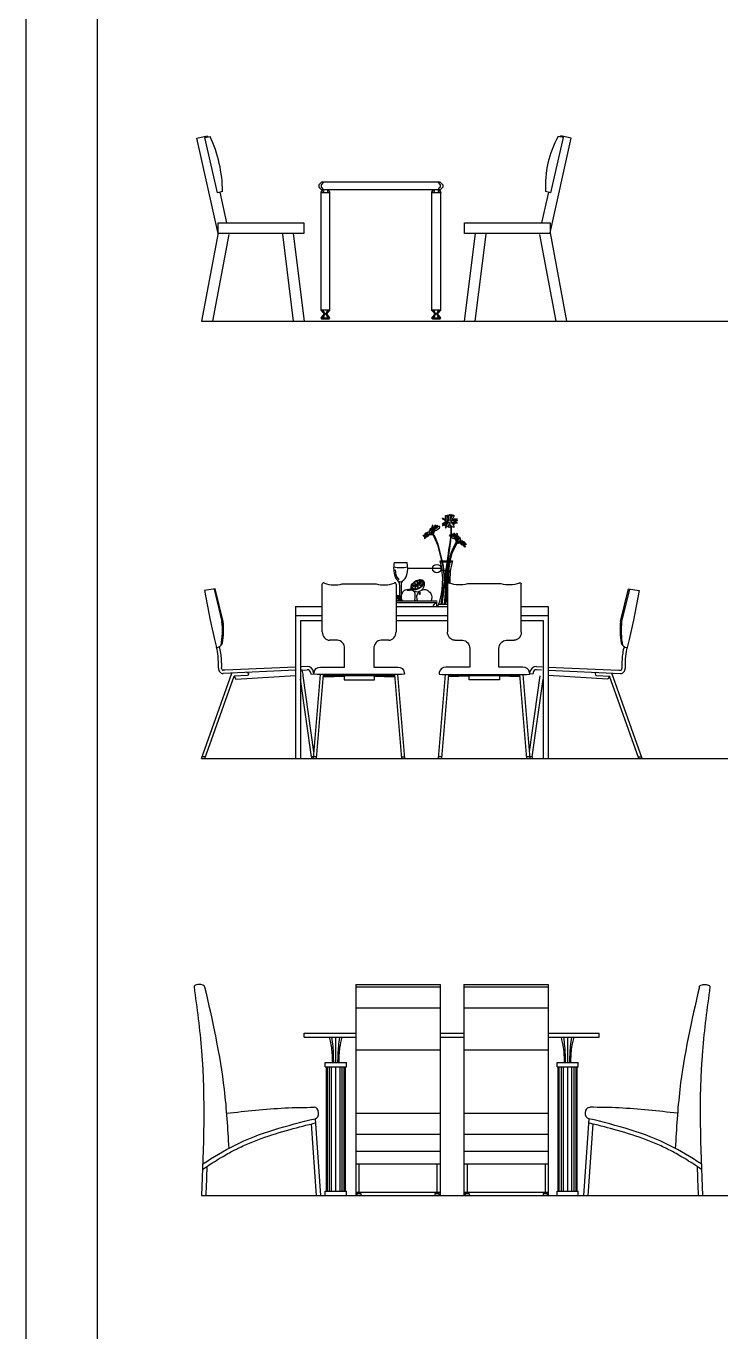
# Model space of a CAD drawing. Header units: inches. Extents: x 10 to 52.5, y 12.2 to 37.
# Drawn here: x 31.5 to 34.8, y 18.4 to 24.6 of the extents above; entities that cross this region are included whole.
import ezdxf

# ---------------------------------------------------------------- set-up
doc = ezdxf.new("R2010")
doc.units = ezdxf.units.IN
doc.header["$MEASUREMENT"] = 0
for name, color, linetype in [('02', 2, 'Continuous'), ('1', 1, 'Continuous'), ('kadrbm', 4, 'Continuous')]:
    doc.layers.add(name, color=color, linetype=linetype)

# ---------------------------------------------------------------- blocks, each defined once
blk = doc.blocks.new('kadrbm')
at = {"layer": 'kadrbm', "color": 4}
blk.add_lwpolyline([(0, 0), (0, 24.7972), (21, 24.7972), (21, 0), (0, 0)], close=True, dxfattribs=at)
blk.add_lwpolyline([(20.6631, 0.3257), (20.6631, 24.4603), (0.3369, 24.4603), (0.3369, 0.3257), (20.6631, 0.3257)], dxfattribs=at)

msp = doc.modelspace()

# ---------------------------------------------------------------- linework, layer by layer
at = {"layer": '02'}
for p, q in [((32.3117, 24.0659), (32.3613, 24.0769)), ((32.4122, 23.6138), (32.3117, 24.0659)), ((32.3495, 24.0686), (32.3743, 24.0742)), ((32.4091, 23.8067), (32.3495, 24.0686)), ((32.3613, 24.0769), (32.3625, 24.0715)), ((33.9875, 23.6166), (34.0885, 24.0659)), ((33.9912, 23.8067), (34.0507, 24.0686)), ((34.0507, 24.0686), (34.0259, 24.0742)), ((34.0389, 24.0769), (34.0377, 24.0715)), ((34.0885, 24.0659), (34.0389, 24.0769)), ((32.9025, 23.8572), (32.8905, 23.8452)), ((32.8905, 23.8452), (32.8905, 23.8328)), ((33.4665, 23.8572), (32.9025, 23.8572)), ((32.9025, 23.8452), (32.9142, 23.8572)), ((32.9025, 23.8328), (32.9025, 23.8452)), ((33.4549, 23.8572), (33.4665, 23.8452)), ((33.4665, 23.8572), (33.4789, 23.8452)), ((33.4665, 23.8452), (33.4665, 23.8328)), ((33.4789, 23.8452), (33.4789, 23.8328)), ((32.4338, 23.8123), (32.4091, 23.8067)), ((32.4208, 23.8094), (32.4529, 23.665)), ((32.8905, 23.8328), (32.9025, 23.8205)), ((32.9052, 23.8205), (32.8999, 23.8082)), ((32.8999, 23.8082), (32.8999, 23.2495)), ((32.8999, 23.8082), (32.9435, 23.8082)), ((32.9142, 23.8205), (32.9025, 23.8328)), ((33.4665, 23.8205), (32.9025, 23.8205)), ((32.9075, 23.8205), (32.9029, 23.8082)), ((32.9135, 23.8205), (32.9105, 23.8082)), ((32.9299, 23.8205), (32.9329, 23.8082)), ((32.9359, 23.8205), (32.9405, 23.8082)), ((32.9435, 23.8082), (32.9382, 23.8205)), ((32.9435, 23.2495), (32.9435, 23.8082)), ((33.4255, 23.8082), (33.4309, 23.8205)), ((33.4255, 23.8082), (33.4255, 23.2495)), ((33.4255, 23.8082), (33.4692, 23.8082)), ((33.4332, 23.8205), (33.4285, 23.8082)), ((33.4392, 23.8205), (33.4362, 23.8082)), ((33.4549, 23.8205), (33.4665, 23.8328)), ((33.4555, 23.8205), (33.4585, 23.8082)), ((33.4615, 23.8205), (33.4662, 23.8082)), ((33.4639, 23.8205), (33.4692, 23.8082)), ((33.4665, 23.8205), (33.4789, 23.8328)), ((33.4692, 23.2495), (33.4692, 23.8082)), ((33.9795, 23.8094), (33.9474, 23.665)), ((33.9912, 23.8067), (33.9664, 23.8123)), ((32.4127, 23.665), (32.8191, 23.665)), ((32.4127, 23.6142), (32.4127, 23.665)), ((32.8191, 23.665), (32.8191, 23.6142)), ((33.5811, 23.6138), (33.5811, 23.665)), ((33.5811, 23.665), (33.9881, 23.665)), ((33.9881, 23.665), (33.9881, 23.6138)), ((32.4127, 23.6166), (32.3342, 23.1977)), ((32.4631, 23.6095), (32.3859, 23.1977)), ((32.8191, 23.6142), (32.4127, 23.6142)), ((32.7177, 23.6111), (32.7694, 23.1977)), ((32.7685, 23.6142), (32.8206, 23.1977)), ((33.6317, 23.6142), (33.5797, 23.1977)), ((33.9881, 23.6138), (33.5811, 23.6138)), ((33.6825, 23.6111), (33.6304, 23.1977)), ((33.9372, 23.6095), (34.0144, 23.1977)), ((33.9875, 23.6166), (34.0661, 23.1977)), ((32.9435, 23.2495), (32.8999, 23.2495)), ((32.8999, 23.2495), (32.9162, 23.2322)), ((32.9162, 23.2322), (32.8999, 23.2145)), ((32.9169, 23.2322), (32.9029, 23.2495)), ((32.9169, 23.2322), (32.9029, 23.2145)), ((32.9189, 23.2322), (32.9105, 23.2495)), ((32.9189, 23.2322), (32.9105, 23.2145)), ((32.9272, 23.2322), (32.9162, 23.2322)), ((32.9245, 23.2322), (32.9329, 23.2495)), ((32.9329, 23.2145), (32.9245, 23.2322)), ((32.9405, 23.2495), (32.9265, 23.2322)), ((32.9265, 23.2322), (32.9405, 23.2145)), ((32.9435, 23.2495), (32.9272, 23.2322)), ((32.9435, 23.2145), (32.9272, 23.2322)), ((33.4692, 23.2495), (33.4255, 23.2495)), ((33.4255, 23.2495), (33.4419, 23.2322)), ((33.4419, 23.2322), (33.4255, 23.2145)), ((33.4425, 23.2322), (33.4285, 23.2495)), ((33.4425, 23.2322), (33.4285, 23.2145)), ((33.4445, 23.2322), (33.4362, 23.2495)), ((33.4445, 23.2322), (33.4362, 23.2145)), ((33.4529, 23.2322), (33.4419, 23.2322)), ((33.4502, 23.2322), (33.4585, 23.2495)), ((33.4585, 23.2145), (33.4502, 23.2322)), ((33.4662, 23.2495), (33.4522, 23.2322)), ((33.4522, 23.2322), (33.4662, 23.2145)), ((33.4692, 23.2495), (33.4529, 23.2322)), ((33.4692, 23.2145), (33.4529, 23.2322)), ((32.8999, 23.2145), (32.9435, 23.2145)), ((32.8999, 23.2145), (32.9052, 23.2078)), ((32.9075, 23.2078), (32.9029, 23.2145)), ((32.9382, 23.2078), (32.9052, 23.2078)), ((32.9105, 23.2145), (32.9135, 23.2078)), ((32.9299, 23.2078), (32.9329, 23.2145)), ((32.9405, 23.2145), (32.9359, 23.2078)), ((32.9382, 23.2078), (32.9435, 23.2145)), ((33.4255, 23.2145), (33.4692, 23.2145)), ((33.4255, 23.2145), (33.4309, 23.2078)), ((33.4332, 23.2078), (33.4285, 23.2145)), ((33.4639, 23.2078), (33.4309, 23.2078)), ((33.4362, 23.2145), (33.4392, 23.2078)), ((33.4555, 23.2078), (33.4585, 23.2145)), ((33.4615, 23.2078), (33.4662, 23.2145)), ((33.4639, 23.2078), (33.4692, 23.2145)), ((33.2487, 22.0528), (33.3089, 22.0528)), ((33.4674, 22.0565), (33.5229, 22.0565)), ((33.474, 22.0244), (33.3121, 22.0244)), ((33.4751, 22.0167), (33.5152, 22.0167)), ((32.3991, 21.9281), (32.3479, 21.9211)), ((32.3942, 21.9269), (32.4311, 21.7733)), ((32.4364, 21.7727), (32.3991, 21.9281)), ((32.9071, 21.7246), (32.9071, 21.9505)), ((33.2571, 21.9505), (33.2571, 21.7246)), ((33.501, 21.9505), (33.501, 21.7246)), ((33.851, 21.7246), (33.851, 21.9505)), ((34.3217, 21.7727), (34.359, 21.9281)), ((34.3639, 21.9269), (34.327, 21.7733)), ((34.359, 21.9281), (34.4102, 21.9211)), ((32.3479, 21.9211), (32.3746, 21.78)), ((33.4503, 21.8444), (33.4503, 21.8634)), ((34.4102, 21.9211), (34.3836, 21.78)), ((32.7791, 21.8444), (32.7791, 21.1244)), ((32.7791, 21.8444), (32.9071, 21.8444)), ((32.7791, 21.8024), (32.9071, 21.8024)), ((33.4453, 21.8614), (33.2571, 21.8614)), ((33.2571, 21.8444), (33.501, 21.8444)), ((33.2571, 21.8024), (33.501, 21.8024)), ((33.4593, 21.8559), (33.501, 21.8559)), ((33.851, 21.8444), (33.9791, 21.8444)), ((33.851, 21.8024), (33.9791, 21.8024)), ((33.9791, 21.8444), (33.9791, 21.1244)), ((32.3746, 21.78), (32.3958, 21.6878)), ((32.8041, 21.7774), (32.8041, 21.1244)), ((32.8041, 21.7774), (32.9071, 21.7774)), ((33.2571, 21.7774), (33.501, 21.7774)), ((33.851, 21.7774), (33.9541, 21.7774)), ((33.9541, 21.7774), (33.9541, 21.1244)), ((34.3836, 21.78), (34.3623, 21.6878)), ((32.3958, 21.6878), (32.4043, 21.6508)), ((32.9784, 21.6846), (32.9417, 21.6846)), ((33.2225, 21.6846), (33.1858, 21.6846)), ((33.5356, 21.6846), (33.5723, 21.6846)), ((33.7797, 21.6846), (33.8165, 21.6846)), ((34.3623, 21.6878), (34.3538, 21.6508)), ((33.013, 21.5574), (33.013, 21.6446)), ((33.1512, 21.6446), (33.1512, 21.5574)), ((33.6069, 21.6446), (33.6069, 21.5574)), ((33.7452, 21.5574), (33.7452, 21.6446)), ((32.7791, 21.557), (32.4446, 21.5424)), ((32.8078, 21.5582), (32.8041, 21.5581)), ((32.8348, 21.5594), (32.8078, 21.5582)), ((33.9233, 21.5594), (33.9503, 21.5582)), ((33.9791, 21.557), (34.3135, 21.5424)), ((32.3342, 21.1244), (32.4775, 21.5288)), ((32.3501, 21.1244), (32.4883, 21.5142)), ((32.7791, 21.5419), (32.4362, 21.527)), ((32.4446, 21.5424), (32.4363, 21.542)), ((32.4883, 21.5142), (32.4972, 21.4996)), ((32.4972, 21.4996), (32.7791, 21.5169)), ((32.8117, 21.5434), (32.8041, 21.543)), ((32.8558, 21.1314), (32.8041, 21.4992)), ((32.8117, 21.5434), (32.8355, 21.5444)), ((32.8676, 21.1551), (32.8168, 21.5161)), ((32.851, 21.5314), (32.8519, 21.5244)), ((32.8519, 21.5244), (32.8669, 21.5257)), ((32.865, 21.1244), (32.8984, 21.5224)), ((32.8669, 21.5257), (32.8659, 21.5333)), ((32.88, 21.1244), (32.9134, 21.5224)), ((32.9128, 21.5107), (33.0104, 21.5149)), ((32.9131, 21.5174), (33.2512, 21.5174)), ((33.0103, 21.5174), (33.0104, 21.5149)), ((33.0104, 21.5149), (33.0103, 21.5074)), ((33.0103, 21.5074), (33.0103, 21.4974)), ((33.0103, 21.4974), (33.1539, 21.4974)), ((33.1539, 21.5174), (33.1538, 21.5149)), ((33.1539, 21.5074), (33.1538, 21.5149)), ((33.1538, 21.5149), (33.2518, 21.5107)), ((33.1539, 21.4974), (33.1539, 21.5074)), ((33.2842, 21.1244), (33.2508, 21.5224)), ((33.2992, 21.1244), (33.2658, 21.5224)), ((33.459, 21.1244), (33.4923, 21.5224)), ((33.474, 21.1244), (33.5073, 21.5224)), ((33.6043, 21.5149), (33.5064, 21.5107)), ((33.5069, 21.5174), (33.845, 21.5174)), ((33.6042, 21.5174), (33.6043, 21.5149)), ((33.6042, 21.5074), (33.6043, 21.5149)), ((33.6042, 21.4974), (33.6042, 21.5074)), ((33.7479, 21.4974), (33.6042, 21.4974)), ((33.7479, 21.5174), (33.7478, 21.5149)), ((33.7478, 21.5149), (33.7479, 21.5074)), ((33.8454, 21.5107), (33.7478, 21.5149)), ((33.7479, 21.5074), (33.7479, 21.4974)), ((33.8781, 21.1244), (33.8448, 21.5224)), ((33.8931, 21.1244), (33.8598, 21.5224)), ((33.8906, 21.1551), (33.9413, 21.5161)), ((33.8912, 21.5257), (33.8922, 21.5333)), ((33.9062, 21.5244), (33.8912, 21.5257)), ((33.9024, 21.1314), (33.9541, 21.4992)), ((33.9071, 21.5314), (33.9062, 21.5244)), ((33.9464, 21.5434), (33.9226, 21.5444)), ((33.9791, 21.5419), (34.3219, 21.527)), ((34.261, 21.4996), (33.9791, 21.5169)), ((34.2699, 21.5142), (34.261, 21.4996)), ((34.408, 21.1244), (34.2699, 21.5142)), ((34.4239, 21.1244), (34.2806, 21.5288)), ((34.3135, 21.5424), (34.3218, 21.542)), ((32.3526, 21.1314), (32.3367, 21.1314)), ((32.8558, 21.1314), (32.8558, 21.1244)), ((32.8804, 21.1314), (32.8558, 21.1314)), ((33.2838, 21.1314), (33.2988, 21.1314)), ((33.4743, 21.1314), (33.4593, 21.1314)), ((33.9024, 21.1314), (33.8778, 21.1314)), ((33.9024, 21.1314), (33.9024, 21.1244)), ((34.4055, 21.1314), (34.4215, 21.1314)), ((33.0655, 20.0511), (33.0655, 19.0511)), ((33.0655, 20.0511), (33.4655, 20.0511)), ((33.0655, 20.0411), (33.4655, 20.0411)), ((33.4655, 20.0511), (33.4655, 19.0511)), ((33.5792, 20.0511), (33.9792, 20.0511)), ((33.5792, 20.0511), (33.5792, 19.0511)), ((33.5792, 20.0411), (33.9792, 20.0411)), ((33.9792, 20.0511), (33.9792, 19.0511)), ((33.0655, 19.9411), (33.4655, 19.9411)), ((33.5792, 19.9411), (33.9792, 19.9411)), ((32.8213, 19.8211), (33.0655, 19.8211)), ((32.8213, 19.8011), (32.8213, 19.8211)), ((33.4655, 19.8211), (33.5792, 19.8211)), ((33.9792, 19.8211), (34.2213, 19.8211)), ((34.2213, 19.8011), (34.2213, 19.8211)), ((32.8213, 19.8011), (33.0655, 19.8011)), ((32.9713, 19.6811), (32.9713, 19.8011)), ((33.4655, 19.8011), (33.5792, 19.8011)), ((33.9792, 19.8011), (34.2213, 19.8011)), ((34.0713, 19.6811), (34.0713, 19.8011)), ((33.0655, 19.7411), (33.4655, 19.7411)), ((33.5792, 19.7411), (33.9792, 19.7411)), ((32.9213, 19.6611), (32.9213, 19.6811)), ((32.9213, 19.6811), (33.0213, 19.6811)), ((32.9213, 19.6611), (33.0213, 19.6611)), ((32.9263, 19.0711), (32.9263, 19.6611)), ((32.9313, 19.0711), (32.9313, 19.6611)), ((32.9413, 19.0711), (32.9413, 19.6611)), ((32.9513, 19.0711), (32.9513, 19.6611)), ((32.9713, 19.0711), (32.9713, 19.6611)), ((32.9913, 19.0711), (32.9913, 19.6611)), ((33.0013, 19.0711), (33.0013, 19.6611)), ((33.0113, 19.0711), (33.0113, 19.6611)), ((33.0163, 19.0711), (33.0163, 19.6611)), ((33.0213, 19.6611), (33.0213, 19.6811)), ((34.0213, 19.6811), (34.1213, 19.6811)), ((34.0213, 19.6611), (34.0213, 19.6811)), ((34.0213, 19.6611), (34.1213, 19.6611)), ((34.0263, 19.0711), (34.0263, 19.6611)), ((34.0313, 19.0711), (34.0313, 19.6611)), ((34.0413, 19.0711), (34.0413, 19.6611)), ((34.0513, 19.0711), (34.0513, 19.6611)), ((34.0713, 19.0711), (34.0713, 19.6611)), ((34.0913, 19.0711), (34.0913, 19.6611)), ((34.1013, 19.0711), (34.1013, 19.6611)), ((34.1113, 19.0711), (34.1113, 19.6611)), ((34.1163, 19.0711), (34.1163, 19.6611)), ((34.1213, 19.6611), (34.1213, 19.6811)), ((32.8542, 19.3901), (32.8786, 19.0497)), ((32.8725, 19.4151), (32.8986, 19.0511)), ((33.0655, 19.4411), (33.4655, 19.4411)), ((33.5792, 19.4411), (33.9792, 19.4411)), ((34.1722, 19.4151), (34.1461, 19.0511)), ((34.1904, 19.3901), (34.166, 19.0497)), ((33.0655, 19.3411), (33.4655, 19.3411)), ((33.5792, 19.3411), (33.9792, 19.3411)), ((33.0655, 19.2611), (33.4655, 19.2611)), ((33.0655, 19.2011), (33.4655, 19.2011)), ((33.0805, 19.2011), (33.0805, 19.0661)), ((33.4505, 19.2011), (33.4505, 19.0661)), ((33.5792, 19.2611), (33.9792, 19.2611)), ((33.5792, 19.2011), (33.9792, 19.2011)), ((33.5942, 19.2011), (33.5942, 19.0661)), ((33.9642, 19.2011), (33.9642, 19.0661)), ((32.8786, 19.0497), (32.8986, 19.0511)), ((32.9213, 19.0511), (32.9213, 19.0711)), ((32.9213, 19.0711), (33.0213, 19.0711)), ((33.0213, 19.0511), (33.0213, 19.0711)), ((33.0655, 19.0661), (33.4655, 19.0661)), ((33.0705, 19.0611), (33.0705, 19.0511)), ((33.0705, 19.0611), (33.0905, 19.0611)), ((33.0905, 19.0611), (33.0905, 19.0511)), ((33.4405, 19.0611), (33.4405, 19.0511)), ((33.4405, 19.0611), (33.4605, 19.0611)), ((33.4605, 19.0611), (33.4605, 19.0511)), ((33.5792, 19.0661), (33.9792, 19.0661)), ((33.5842, 19.0611), (33.5842, 19.0511)), ((33.5842, 19.0611), (33.6042, 19.0611)), ((33.6042, 19.0611), (33.6042, 19.0511)), ((33.9542, 19.0611), (33.9542, 19.0511)), ((33.9542, 19.0611), (33.9742, 19.0611)), ((33.9742, 19.0611), (33.9742, 19.0511)), ((34.0213, 19.0711), (34.1213, 19.0711)), ((34.0213, 19.0511), (34.0213, 19.0711)), ((34.1213, 19.0511), (34.1213, 19.0711)), ((34.166, 19.0497), (34.1461, 19.0511))]:
    msp.add_line(p, q, dxfattribs=at)
for points in [[(33.5026, 22.2486), (33.4976, 22.2488), (33.4914, 22.2512), (33.4846, 22.255), (33.479, 22.2588), (33.4764, 22.2614), (33.477, 22.2635), (33.4793, 22.2631), (33.4907, 22.2605), (33.4953, 22.2598)], [(33.4942, 22.2437), (33.4854, 22.2383), (33.4801, 22.2342), (33.4769, 22.2306), (33.4765, 22.2295), (33.4788, 22.2291), (33.4837, 22.231), (33.4891, 22.2357), (33.4928, 22.2395), (33.4946, 22.2405)], [(33.5009, 22.2458), (33.4915, 22.2435), (33.4838, 22.2382), (33.4785, 22.2359), (33.4774, 22.2356), (33.4775, 22.2368), (33.4805, 22.2401), (33.4851, 22.2437), (33.4918, 22.2478), (33.4946, 22.2496), (33.496, 22.2494)], [(33.5007, 22.2453), (33.4958, 22.2428), (33.4918, 22.2365), (33.4892, 22.2296), (33.4887, 22.226), (33.4885, 22.2253), (33.4908, 22.229), (33.4955, 22.2344), (33.4966, 22.2356)], [(33.5031, 22.2524), (33.5015, 22.2537), (33.5001, 22.2549), (33.499, 22.2559), (33.4981, 22.2568), (33.4973, 22.2576), (33.4966, 22.2584), (33.4961, 22.2591), (33.4956, 22.2598), (33.4951, 22.2605), (33.4947, 22.2612), (33.4943, 22.2619), (33.4939, 22.2627), (33.4935, 22.2634), (33.4932, 22.2642), (33.4929, 22.2649), (33.4926, 22.2657), (33.4924, 22.2665), (33.4922, 22.2673), (33.492, 22.2681), (33.4919, 22.2688), (33.4918, 22.2696), (33.4917, 22.2703), (33.4916, 22.271), (33.4915, 22.2717), (33.4915, 22.2723), (33.4915, 22.2728), (33.4915, 22.2733), (33.4915, 22.2738), (33.4916, 22.2742), (33.4916, 22.2746), (33.4917, 22.2749), (33.4918, 22.2752), (33.4919, 22.2755), (33.492, 22.2758), (33.4922, 22.2761), (33.4923, 22.2763), (33.4925, 22.2765), (33.4926, 22.2767), (33.4928, 22.2768), (33.493, 22.2769), (33.4931, 22.2769), (33.4933, 22.2769), (33.4935, 22.2769), (33.4938, 22.2767), (33.494, 22.2766), (33.4942, 22.2763), (33.4945, 22.276), (33.4948, 22.2756), (33.4951, 22.2751), (33.4955, 22.2745), (33.4958, 22.2739), (33.4963, 22.2731), (33.4967, 22.2723), (33.4973, 22.2713), (33.4979, 22.2702), (33.4985, 22.269), (33.4992, 22.2677), (33.5, 22.2663), (33.5009, 22.2647), (33.5018, 22.263), (33.5029, 22.2613), (33.504, 22.2594), (33.5051, 22.2574), (33.5064, 22.2553)], [(33.5022, 22.2424), (33.4972, 22.2377), (33.4961, 22.2322), (33.4941, 22.2253), (33.4923, 22.22), (33.4918, 22.2168), (33.4943, 22.2213), (33.496, 22.2234), (33.4967, 22.2241)], [(33.5092, 22.2387), (33.5066, 22.2313), (33.5032, 22.2262), (33.501, 22.2238), (33.4988, 22.2224), (33.4972, 22.2218), (33.4969, 22.2245), (33.5002, 22.236), (33.5021, 22.239), (33.5043, 22.2416)], [(33.4987, 22.2694), (33.4986, 22.2712), (33.4987, 22.2727), (33.4987, 22.2738), (33.4988, 22.2748), (33.4989, 22.2755), (33.4991, 22.276), (33.4993, 22.2765), (33.4995, 22.2768), (33.4997, 22.2771), (33.4999, 22.2773), (33.5001, 22.2774), (33.5002, 22.2776), (33.5004, 22.2777), (33.5006, 22.2777), (33.5008, 22.2778), (33.5009, 22.2778), (33.5011, 22.2779), (33.5012, 22.2779), (33.5014, 22.2779), (33.5015, 22.2778), (33.5016, 22.2777), (33.5018, 22.2776), (33.5019, 22.2774), (33.5021, 22.2772), (33.5023, 22.2768), (33.5025, 22.2763), (33.5028, 22.2756), (33.5031, 22.2746), (33.5034, 22.2731), (33.5039, 22.2712), (33.5044, 22.2688), (33.505, 22.2656)], [(33.5116, 22.2406), (33.5118, 22.2345), (33.5115, 22.2218), (33.5105, 22.2193), (33.5085, 22.219), (33.5066, 22.22), (33.5054, 22.2272), (33.505, 22.2289)], [(33.5051, 22.2586), (33.5051, 22.2612), (33.5052, 22.2635), (33.5054, 22.2654), (33.5055, 22.2671), (33.5057, 22.2685), (33.5058, 22.2697), (33.506, 22.2708), (33.5062, 22.2717), (33.5064, 22.2726), (33.5065, 22.2734), (33.5067, 22.2742), (33.5069, 22.2749), (33.5071, 22.2755), (33.5073, 22.2761), (33.5076, 22.2767), (33.5079, 22.2772), (33.5082, 22.2777), (33.5086, 22.2782), (33.509, 22.2786), (33.5094, 22.279), (33.5098, 22.2793), (33.5102, 22.2796), (33.5106, 22.2799), (33.5109, 22.2801), (33.5112, 22.2803), (33.5115, 22.2804), (33.5117, 22.2805), (33.5119, 22.2806), (33.5121, 22.2806), (33.5123, 22.2806), (33.5125, 22.2805), (33.5126, 22.2804), (33.5127, 22.2803), (33.5128, 22.2802), (33.5129, 22.28), (33.513, 22.2797), (33.5131, 22.2793), (33.5132, 22.2789), (33.5133, 22.2783), (33.5134, 22.2775), (33.5134, 22.2767), (33.5135, 22.2757), (33.5135, 22.2745), (33.5135, 22.2733), (33.5135, 22.272), (33.5135, 22.2707), (33.5135, 22.2693), (33.5134, 22.2679), (33.5133, 22.2665), (33.5132, 22.2652), (33.5131, 22.2638), (33.5129, 22.2624), (33.5127, 22.2611), (33.5126, 22.2598), (33.5124, 22.2584), (33.5122, 22.2571)], [(33.5192, 22.2416), (33.5226, 22.2379), (33.5259, 22.2349), (33.5288, 22.231), (33.5309, 22.2247), (33.5315, 22.22), (33.5286, 22.2208), (33.5221, 22.2236), (33.5176, 22.2268), (33.5141, 22.2303), (33.5123, 22.2334), (33.5119, 22.2343)], [(33.5139, 22.2683), (33.5148, 22.2707), (33.5155, 22.2726), (33.5161, 22.2741), (33.5167, 22.2753), (33.5171, 22.2762), (33.5176, 22.2769), (33.5179, 22.2775), (33.5183, 22.2779), (33.5186, 22.2784), (33.5189, 22.2788), (33.5191, 22.2791), (33.5194, 22.2794), (33.5197, 22.2797), (33.5199, 22.28), (33.5202, 22.2802), (33.5204, 22.2803), (33.5207, 22.2804), (33.5209, 22.2805), (33.5211, 22.2805), (33.5214, 22.2804), (33.5216, 22.2804), (33.5218, 22.2802), (33.5219, 22.2801), (33.522, 22.2799), (33.5221, 22.2797), (33.5221, 22.2794), (33.5221, 22.2791), (33.5221, 22.2786), (33.522, 22.2782), (33.5218, 22.2776), (33.5217, 22.2769), (33.5215, 22.276), (33.5212, 22.275), (33.5209, 22.2739), (33.5205, 22.2726), (33.52, 22.2712), (33.5194, 22.2696), (33.5187, 22.2678), (33.5179, 22.2659), (33.5169, 22.2637)], [(33.5153, 22.2589), (33.516, 22.2607), (33.5168, 22.2625), (33.5177, 22.2643), (33.5186, 22.266), (33.5196, 22.2676), (33.5205, 22.2691), (33.5214, 22.2705), (33.5222, 22.2717), (33.5229, 22.2728), (33.5235, 22.2736), (33.5241, 22.2744), (33.5246, 22.275), (33.5251, 22.2755), (33.5255, 22.2759), (33.5259, 22.2762), (33.5263, 22.2765), (33.5267, 22.2768), (33.5272, 22.2771), (33.5276, 22.2773), (33.528, 22.2775), (33.5284, 22.2777), (33.5288, 22.2778), (33.5291, 22.278), (33.5294, 22.2781), (33.5297, 22.2782), (33.53, 22.2782), (33.5302, 22.2783), (33.5304, 22.2783), (33.5306, 22.2783), (33.5308, 22.2782), (33.5309, 22.2782), (33.5311, 22.2781), (33.5312, 22.278), (33.5313, 22.2778), (33.5314, 22.2776), (33.5315, 22.2774), (33.5316, 22.2771), (33.5316, 22.2768), (33.5316, 22.2764), (33.5316, 22.276), (33.5316, 22.2755), (33.5316, 22.275), (33.5314, 22.2743), (33.5313, 22.2736), (33.531, 22.2727), (33.5306, 22.2718), (33.5302, 22.2707), (33.5296, 22.2694), (33.5289, 22.268), (33.5281, 22.2665), (33.5272, 22.265), (33.5262, 22.2634), (33.5252, 22.2619), (33.5242, 22.2604), (33.5233, 22.2592), (33.5223, 22.2581)], [(33.5177, 22.2542), (33.5243, 22.2588), (33.5322, 22.2605), (33.539, 22.2604), (33.5427, 22.2597), (33.5467, 22.2601), (33.5457, 22.2578), (33.5429, 22.2551), (33.5381, 22.2545), (33.5279, 22.2542), (33.525, 22.2543), (33.5212, 22.253), (33.5194, 22.2518)], [(33.5307, 22.2494), (33.5381, 22.2461), (33.5436, 22.2436), (33.5462, 22.2415), (33.5469, 22.2399), (33.5415, 22.2397), (33.5342, 22.2405), (33.5322, 22.2413), (33.5283, 22.2411), (33.5251, 22.241), (33.5217, 22.2415), (33.5194, 22.2425), (33.5187, 22.243)], [(33.5415, 22.2546), (33.5463, 22.2535), (33.5484, 22.2518), (33.5476, 22.2506), (33.5438, 22.2495), (33.5406, 22.2494), (33.5375, 22.249), (33.5299, 22.25), (33.5281, 22.2504), (33.5247, 22.2502), (33.5216, 22.2497), (33.52, 22.2491)], [(33.5315, 22.241), (33.5341, 22.2387), (33.5342, 22.236), (33.5322, 22.2347), (33.5295, 22.2346), (33.5254, 22.2358), (33.5251, 22.236)], [(33.3857, 22.1783), (33.3891, 22.1823), (33.3965, 22.1859), (33.4072, 22.1877), (33.4119, 22.1895)], [(33.3857, 22.1783), (33.3925, 22.1794), (33.3991, 22.181), (33.4057, 22.1826), (33.4109, 22.1856), (33.4142, 22.1876), (33.4177, 22.1889)], [(33.4016, 22.1905), (33.3958, 22.1887), (33.3915, 22.1852), (33.3897, 22.1829)], [(33.3903, 22.179), (33.3902, 22.1765), (33.3913, 22.1768), (33.3931, 22.1794)], [(33.3969, 22.1804), (33.3938, 22.1761), (33.3922, 22.1735), (33.3931, 22.1725), (33.3947, 22.1745), (33.3974, 22.1765), (33.3992, 22.1788), (33.3928, 22.1714), (33.3916, 22.1674), (33.3922, 22.1655), (33.397, 22.1709), (33.4026, 22.177), (33.4047, 22.1804)], [(33.4147, 22.1954), (33.4108, 22.1964), (33.4039, 22.1953), (33.3987, 22.1929), (33.3941, 22.19), (33.3955, 22.1895), (33.4021, 22.1916), (33.4076, 22.1918)], [(33.3959, 22.1862), (33.4049, 22.1898), (33.4094, 22.19), (33.4144, 22.1899), (33.4174, 22.1897)], [(33.405, 22.1804), (33.4043, 22.1765), (33.4065, 22.1754), (33.4095, 22.1778), (33.4116, 22.182), (33.4143, 22.184), (33.4159, 22.1852), (33.4175, 22.1861), (33.4183, 22.1872)], [(33.4146, 22.2057), (33.4141, 22.2037), (33.4146, 22.199), (33.4147, 22.1954)], [(33.4195, 22.1936), (33.4167, 22.1952), (33.4151, 22.199)], [(33.4152, 22.2054), (33.4213, 22.2051), (33.4232, 22.2068), (33.4248, 22.2088)], [(33.4173, 22.1861), (33.4164, 22.188), (33.4191, 22.19), (33.4187, 22.1917), (33.4223, 22.1935), (33.4241, 22.196), (33.4254, 22.1975), (33.4256, 22.1941), (33.4256, 22.1919), (33.4252, 22.1891), (33.425, 22.1872), (33.4239, 22.1869)], [(33.4258, 22.2183), (33.4229, 22.2154), (33.4213, 22.2142), (33.418, 22.213), (33.4167, 22.211), (33.4168, 22.2069), (33.4171, 22.206)], [(33.4251, 22.1983), (33.4272, 22.2014), (33.4311, 22.2024), (33.4325, 22.2024), (33.4333, 22.2033), (33.4337, 22.1994), (33.436, 22.1973), (33.4358, 22.195), (33.434, 22.1903), (33.433, 22.1875), (33.43, 22.186), (33.4289, 22.1854), (33.4253, 22.185), (33.4231, 22.1849), (33.4198, 22.1853), (33.4184, 22.1864)], [(33.4199, 22.2045), (33.4231, 22.2021), (33.4243, 22.1991)], [(33.4242, 22.2091), (33.4233, 22.2126), (33.4234, 22.2154)], [(33.4242, 22.2088), (33.4284, 22.2089), (33.4268, 22.2072), (33.4277, 22.2048), (33.4286, 22.2028), (33.4278, 22.2017)], [(33.4273, 22.2009), (33.4252, 22.2044), (33.4248, 22.208)], [(33.4313, 22.2132), (33.4303, 22.2237), (33.4299, 22.2279), (33.432, 22.2324), (33.4293, 22.2298), (33.4285, 22.2225), (33.4259, 22.2158), (33.4261, 22.2105), (33.4265, 22.208)], [(33.4296, 22.189), (33.4274, 22.1889), (33.4276, 22.1912)], [(33.4307, 22.1899), (33.4301, 22.1921), (33.428, 22.1945), (33.4294, 22.1951), (33.4291, 22.1973), (33.4288, 22.1981), (33.4306, 22.1996), (33.4312, 22.1999), (33.432, 22.2005)], [(33.4292, 22.2081), (33.4284, 22.2153), (33.4285, 22.2223)], [(33.4293, 22.1856), (33.4376, 22.1733), (33.4539, 22.1371), (33.4768, 22.0438), (33.4813, 22.009), (33.4854, 21.9787), (33.5, 21.8559)], [(33.4294, 22.2034), (33.4325, 22.2163), (33.4386, 22.2268), (33.4426, 22.2302), (33.4445, 22.23), (33.4454, 22.229), (33.4435, 22.2278), (33.4419, 22.2266), (33.4387, 22.2226), (33.4354, 22.2147)], [(33.4355, 22.2097), (33.4378, 22.2165), (33.4437, 22.2236), (33.4485, 22.2277), (33.4487, 22.2285), (33.4463, 22.2279), (33.4427, 22.2258), (33.4388, 22.221), (33.4354, 22.2147), (33.4328, 22.2077), (33.4316, 22.2027)], [(33.4331, 22.1913), (33.4322, 22.1952), (33.4329, 22.1972), (33.4329, 22.1994)], [(33.4351, 22.1984), (33.4375, 22.2018), (33.4429, 22.205), (33.4492, 22.2066), (33.4565, 22.213), (33.4624, 22.2179), (33.4653, 22.2222), (33.4641, 22.2243), (33.4605, 22.2242), (33.4554, 22.2218), (33.4505, 22.218), (33.4448, 22.2137), (33.4397, 22.2088), (33.4362, 22.2059), (33.4332, 22.2049)], [(33.501, 21.8774), (33.4886, 21.9799), (33.4856, 22.0088), (33.4801, 22.0459), (33.4573, 22.1386), (33.4407, 22.1775), (33.4335, 22.1889)], [(33.4505, 22.218), (33.4536, 22.2237), (33.4549, 22.2268), (33.4548, 22.2284), (33.4508, 22.2258), (33.4454, 22.2204), (33.4398, 22.2146), (33.4355, 22.2097), (33.4337, 22.2063)], [(33.5147, 22.2297), (33.5161, 22.2196), (33.5166, 22.2153), (33.5172, 22.205), (33.5167, 22.189), (33.5146, 22.1716), (33.5117, 22.1476), (33.5086, 22.1286), (33.5063, 22.114), (33.5036, 22.0966), (33.4686, 21.8559)], [(33.4753, 21.8559), (33.5164, 22.1561), (33.519, 22.1789), (33.5199, 22.1928), (33.5204, 22.2054), (33.5201, 22.2131), (33.52, 22.2186), (33.5194, 22.2256)], [(33.5409, 22.1591), (33.5386, 22.1625), (33.5331, 22.1657), (33.5268, 22.1673), (33.5196, 22.1737), (33.5136, 22.1786), (33.5107, 22.1829), (33.5119, 22.1851), (33.5155, 22.1849), (33.5207, 22.1825), (33.5256, 22.1788), (33.5312, 22.1744), (33.5363, 22.1695), (33.5398, 22.1666), (33.5428, 22.1657)], [(33.5256, 22.1788), (33.5224, 22.1844), (33.5211, 22.1875), (33.5212, 22.1892), (33.5253, 22.1865), (33.5306, 22.1811), (33.5362, 22.1753), (33.5405, 22.1705), (33.5423, 22.1671)], [(33.5405, 22.1705), (33.5382, 22.1772), (33.5324, 22.1843), (33.5276, 22.1884), (33.5273, 22.1892), (33.5298, 22.1886), (33.5333, 22.1865), (33.5373, 22.1817), (33.5407, 22.1754), (33.5432, 22.1684), (33.5444, 22.1634)], [(33.5467, 22.1641), (33.5435, 22.177), (33.5375, 22.1875), (33.5335, 22.191), (33.5315, 22.1907), (33.5306, 22.1897), (33.5325, 22.1885), (33.5342, 22.1873), (33.5374, 22.1833), (33.5407, 22.1754)], [(33.5448, 22.1739), (33.5457, 22.1844), (33.5461, 22.1886), (33.5441, 22.1931), (33.5467, 22.1905), (33.5476, 22.1832), (33.5501, 22.1765), (33.55, 22.1712), (33.5496, 22.1688)], [(33.5468, 22.1689), (33.5476, 22.176), (33.5476, 22.183)], [(33.5502, 22.179), (33.5532, 22.1761), (33.5548, 22.175), (33.5581, 22.1737), (33.5594, 22.1717), (33.5592, 22.1676), (33.5589, 22.1668)], [(33.5518, 22.1698), (33.5528, 22.1734), (33.5526, 22.1761)], [(33.4865, 21.8559), (33.4971, 21.9799), (33.5004, 22.0088), (33.5107, 22.0673), (33.5181, 22.0968), (33.525, 22.1143), (33.5425, 22.1496)], [(33.5468, 22.1463), (33.5282, 22.1101), (33.5215, 22.0952), (33.514, 22.0651), (33.5046, 22.009), (33.5004, 21.9787), (33.4901, 21.8559)], [(33.5509, 22.159), (33.5488, 22.1621), (33.545, 22.1631), (33.5436, 22.1631), (33.5428, 22.164), (33.5424, 22.1601), (33.5401, 22.158), (33.5403, 22.1558), (33.542, 22.151), (33.5431, 22.1482), (33.546, 22.1467), (33.5471, 22.1461), (33.5507, 22.1457), (33.5529, 22.1456), (33.5563, 22.146), (33.5577, 22.1471)], [(33.5429, 22.1521), (33.5439, 22.1559), (33.5431, 22.1579), (33.5432, 22.1601)], [(33.5454, 22.1506), (33.546, 22.1528), (33.548, 22.1552), (33.5466, 22.1558), (33.547, 22.158), (33.5473, 22.1588), (33.5454, 22.1603), (33.5449, 22.1606), (33.5441, 22.1612)], [(33.5464, 22.1497), (33.5486, 22.1496), (33.5484, 22.1519)], [(33.5518, 22.1695), (33.5477, 22.1697), (33.5493, 22.1679), (33.5484, 22.1655), (33.5475, 22.1636), (33.5483, 22.1624)], [(33.5488, 22.1616), (33.5508, 22.1651), (33.5513, 22.1687)], [(33.5588, 22.1468), (33.5597, 22.1487), (33.557, 22.1507), (33.5573, 22.1524), (33.5538, 22.1542), (33.5519, 22.1567), (33.5506, 22.1582), (33.5505, 22.1549), (33.5504, 22.1526), (33.5509, 22.1498), (33.5511, 22.1479), (33.5522, 22.1476)], [(33.5609, 22.1661), (33.5548, 22.1658), (33.5529, 22.1675), (33.5513, 22.1695)], [(33.5561, 22.1652), (33.553, 22.1628), (33.5518, 22.1598)], [(33.5566, 22.1544), (33.5594, 22.1559), (33.5609, 22.1598)], [(33.5711, 22.1411), (33.5718, 22.1372), (33.5695, 22.1362), (33.5665, 22.1385), (33.5645, 22.1427), (33.5618, 22.1447), (33.5602, 22.1459), (33.5585, 22.1468), (33.5577, 22.1479)], [(33.5904, 22.139), (33.5835, 22.1401), (33.5769, 22.1417), (33.5703, 22.1433), (33.5652, 22.1463), (33.5619, 22.1483), (33.5583, 22.1496)], [(33.5801, 22.1469), (33.5711, 22.1505), (33.5667, 22.1507), (33.5617, 22.1506), (33.5586, 22.1504)], [(33.5614, 22.1664), (33.5619, 22.1644), (33.5615, 22.1597), (33.5613, 22.1561)], [(33.5613, 22.1561), (33.5653, 22.1571), (33.5721, 22.156), (33.5773, 22.1536), (33.5819, 22.1507), (33.5805, 22.1502), (33.574, 22.1524), (33.5684, 22.1526)], [(33.5904, 22.139), (33.5869, 22.143), (33.5796, 22.1466), (33.5688, 22.1484), (33.5642, 22.1502)], [(33.5791, 22.1411), (33.5823, 22.1368), (33.5839, 22.1343), (33.583, 22.1332), (33.5814, 22.1352), (33.5787, 22.1372), (33.5768, 22.1395), (33.5832, 22.1321), (33.5845, 22.1281), (33.5839, 22.1262), (33.5791, 22.1317), (33.5734, 22.1377), (33.5713, 22.1411)], [(33.5745, 22.1512), (33.5802, 22.1494), (33.5845, 22.1459), (33.5864, 22.1436)], [(33.5857, 22.1397), (33.5859, 22.1372), (33.5848, 22.1376), (33.583, 22.1401)]]:
    msp.add_lwpolyline(points, dxfattribs=at)
for points in [[(33.2861, 21.9651, 0.217137), (33.3088, 21.9945, 0.108036), (33.3092, 22.0517, 0.003246), (33.3089, 22.0528)], [(33.4552, 21.8444, 0.15719), (33.4663, 22.0608), (33.524, 22.0608, 0.075543), (33.5124, 21.9553, 0.075543)], [(33.2749, 21.893, 0.026943), (33.2739, 21.9553, 0.210359), (33.268, 21.9623, -0.510722), (33.2667, 21.9657)], [(33.334, 21.9229, 0.184923), (33.3126, 21.9243, 0.117874), (33.2996, 21.9218, 0.18878), (33.2877, 21.9111, 0.139534), (33.2817, 21.8876)], [(33.3264, 21.9251, -0.143258), (33.3295, 21.9286, 0.146654), (33.3399, 21.9186, 0.186818), (33.3656, 21.9161, 0.089248), (33.3776, 21.9222, -0.194664), (33.4023, 21.9232, -0.1239), (33.4219, 21.907, -0.136344), (33.4263, 21.8846, -0.171283), (33.4205, 21.8694, -0.171283)], [(33.3889, 21.9571, 0.405233), (33.3819, 21.969, 0.111874), (33.3643, 21.97, 0.125212), (33.3425, 21.9593, 0.015369), (33.3361, 21.9544, 0.06996), (33.3293, 21.9472, 0.145462), (33.3276, 21.9333, 0.255213), (33.3325, 21.9262, 0.146598), (33.3525, 21.9256, 0.093709), (33.3679, 21.9321, 0.070566), (33.3832, 21.9444, 0.211187), (33.3889, 21.9571)], [(33.3434, 21.9569, 0.059673), (33.3487, 21.9524, 0.179402), (33.3551, 21.9503, 0.367992), (33.3575, 21.9516, -0.004909), (33.358, 21.9531, 0.030824), (33.3576, 21.9596, 0.161493), (33.3576, 21.9637, -0.217578), (33.3579, 21.9604, 0.082713), (33.3592, 21.9525, 0.451211), (33.3613, 21.9531, -0.045364), (33.3637, 21.9558, -0.012709), (33.3704, 21.9624, 0.084884), (33.3733, 21.9665, -0.121939), (33.3754, 21.967, -0.113051), (33.3817, 21.9653, -0.183536), (33.3841, 21.9617, 0.035547), (33.3675, 21.9536, 0.042308), (33.3628, 21.9518, -0.69284), (33.3618, 21.9525, -0.102542), (33.3625, 21.9539, -0.009842), (33.3695, 21.9612, 0.146047), (33.3733, 21.9665, 0.414407), (33.3728, 21.9672, 0.168314), (33.3581, 21.9651, 0.242988), (33.3576, 21.9637, 0.194985), (33.3551, 21.9642, 0.124691), (33.3436, 21.9574, -0.465536), (33.3429, 21.9567, 0.165866), (33.3358, 21.9514, -0.253414), (33.3346, 21.9503, 0.151684), (33.3315, 21.9453, 0.343168), (33.3323, 21.9443, -0.06065), (33.3442, 21.9459)], [(33.34, 21.9388, 0.021435), (33.3479, 21.942, -0.053391), (33.3521, 21.944, -0.688602), (33.3534, 21.9431, 0.059615), (33.3474, 21.9344, 0.042139), (33.3454, 21.9298, -0.421541), (33.3442, 21.9283, -0.195454), (33.3348, 21.9298, -0.373393), (33.3323, 21.9332, -0.730508), (33.3331, 21.9345, -0.063268), (33.3473, 21.9422, 0.121675), (33.3513, 21.9451, 0.977539), (33.3509, 21.9461, 0.015238), (33.3442, 21.9459)], [(33.3619, 21.9331, -0.075852), (33.3595, 21.941, 0.14066), (33.358, 21.9444, 0.360306), (33.3552, 21.9442, 0.082612), (33.3532, 21.9418, 0.091014), (33.3472, 21.9339)], [(33.3675, 21.9536, 0.025939), (33.3634, 21.9513, 0.577012), (33.3638, 21.95, 0.164183), (33.367, 21.9499, -0.080916), (33.3841, 21.9524, -0.333545), (33.3844, 21.9508, -0.176028), (33.3764, 21.9419, 0.381905), (33.3763, 21.9432, 0.074489), (33.367, 21.9459, -0.185775), (33.3621, 21.9475, -0.396669), (33.3629, 21.9489, -0.023236), (33.3668, 21.9495, -0.048317), (33.3755, 21.9518)], [(33.3776, 21.9222, 0.219667), (33.3878, 21.9348, 0.125738), (33.3917, 21.9485, 0.193444), (33.3878, 21.9645)], [(33.2826, 21.8832, 0.241102), (33.2795, 21.8906, 0.090838), (33.2571, 21.8985, 0.090838)], [(33.2571, 21.8745, 0.098219), (33.2674, 21.8761, 0.084181), (33.2739, 21.8788, 0.248172), (33.2783, 21.8846, 0.388346), (33.2753, 21.8895, 0.146352), (33.2689, 21.8928, 0.061027), (33.2571, 21.8888, 0.061027)], [(33.2571, 21.886, 0.019215), (33.2578, 21.886, -0.078254), (33.2775, 21.8869, -0.211666), (33.2783, 21.8863)], [(33.2721, 21.8777, 0.377742), (33.2709, 21.879, 0.115335), (33.2571, 21.8836, 0.115335)], [(33.2788, 21.8694, 0.106932), (33.2826, 21.8832, -0.16197), (33.2725, 21.8753, -0.048586), (33.2571, 21.8727)], [(33.2571, 21.8752, -0.014916), (33.2572, 21.8745, -0.009561), (33.2571, 21.8749)], [(33.4327, 21.8444, -0.107264), (33.4453, 21.8614, 0.679321), (33.4503, 21.8694), (33.2571, 21.8694)], [(33.2824, 21.8814, 0.083767), (33.2879, 21.8694, 0.083767)], [(33.3436, 21.8694, 0.083512), (33.3466, 21.8764, 0.093473), (33.3473, 21.9046, 0.206804), (33.3386, 21.9193)], [(33.3614, 21.8694, -0.077702), (33.3574, 21.8775, -0.111579), (33.3571, 21.9001, -0.123935), (33.3648, 21.9129, -0.101453), (33.3719, 21.9186)], [(33.1512, 21.5574), (33.265, 21.5574, -0.388879), (33.2961, 21.5313), (33.2971, 21.5237), (33.2821, 21.5224), (32.882, 21.5224), (32.8671, 21.5237), (32.8681, 21.5313, -0.388879), (32.8991, 21.5574), (33.013, 21.5574)], [(33.6069, 21.5574), (33.4931, 21.5574, 0.388879), (33.462, 21.5313), (33.461, 21.5237), (33.476, 21.5224), (33.8761, 21.5224), (33.891, 21.5237), (33.89, 21.5313, 0.388879), (33.859, 21.5574), (33.7452, 21.5574)], [(32.5493, 21.5319, -1), (32.5499, 21.5169), (32.4883, 21.5142)], [(34.2089, 21.5319, 1), (34.2082, 21.5169), (34.2699, 21.5142)]]:
    msp.add_lwpolyline(points, format="xyb", dxfattribs=at)
msp.add_circle((33.4503, 22.0244), 0.02, dxfattribs=at)
for centre, radius, start, end in [((31.8025, 23.8066), 0.6314, 0.52416, 25.08378), ((34.4373, 23.843), 0.4719, 150.66441, 183.72765), ((33.3635, 22.0255), 0.118, 166.60824, 199.02658), ((33.2789, 22.1803), 0.1514, 257.33915, 282.5577), ((33.303, 22.0067), 0.0548, 201.09619, 228.42868), ((33.3227, 22.0162), 0.07, 178.21016, 220.39354), ((33.861, 21.9705), 0.356, 173.27485, 182.14512), ((33.2779, 21.996), 0.0337, 249.92646, 286.1431), ((34.092, 21.9199), 0.8109, 177.65048, 182.21339), ((33.2916, 21.954), 0.00982, 128.10397, 185.00449), ((33.2855, 21.9635), 0.00173, 270.26855, 69.44146), ((33.3405, 21.9391), 0.00969, 165.31401, 206.64246), ((33.3326, 21.9421), 0.0016, 133.36332, 201.01182), ((33.3312, 21.9443), 0.00102, 287.40597, 3.1683), ((33.3328, 21.9362), 0.0017, 237.99721, 283.85663), ((33.3509, 21.8756), 0.0712, 92.20391, 105.1914), ((33.355, 21.9636), 0.0134, 210.43649, 244.21934), ((33.3464, 21.9291), 0.00123, 149.59701, 257.42776), ((33.3478, 21.933), 0.00535, 252.27157, 296.69173), ((33.3485, 21.9529), 0.00617, 267.16857, 304.87009), ((33.3342, 21.9214), 0.0337, 56.09544, 63.59039), ((33.3515, 21.9425), 0.0143, 264.71363, 296.29805), ((33.3517, 21.9491), 0.00132, 284.32771, 9.82731), ((33.3562, 21.9359), 0.00645, 285.27049, 328.433), ((33.3602, 21.9453), 0.0011, 85.19252, 172.09021), ((33.2822, 21.9364), 0.0774, 3.42683, 6.70646), ((33.3728, 21.943), 0.0134, 188.73905, 228.00186), ((33.3585, 21.8755), 0.0709, 83.08926, 88.48907), ((33.3598, 21.9335), 0.00215, 332.63281, 3.16221), ((33.3632, 21.9344), 0.00146, 211.02572, 296.47421), ((33.358, 21.9507), 0.0185, 288.28211, 312.61593), ((33.3642, 21.9507), 0.0151, 295.02867, 324.06723), ((33.3834, 21.9596), 0.00222, 344.41177, 69.98119), ((33.3847, 21.9534), 0.00106, 239.05555, 300.94445), ((33.3734, 21.9563), 0.0125, 342.10437, 12.85855), ((33.2561, 21.8793), 0.0172, 67.89114, 86.54376), ((33.3021, 21.7816), 0.1163, 110.13311, 112.76555), ((33.2576, 21.8783), 0.00773, 88.5271, 94.08145), ((33.2605, 21.9048), 0.0212, 260.77474, 267.9983), ((33.2556, 21.8587), 0.0252, 64.96622, 80.59154), ((33.2606, 21.8808), 0.0146, 55.09181, 82.29798), ((33.2561, 21.856), 0.0275, 56.43849, 68.24484), ((33.2831, 21.8818), 0.00792, 253.79526, 286.20474), ((33.3153, 21.9101), 0.0109, 68.5632, 116.88583), ((33.3206, 21.9225), 0.00138, 3.30874, 355.23383), ((33.3257, 21.921), 0.00409, 125.62748, 184.79345), ((33.3279, 21.8971), 0.0244, 84.50232, 104.86333), ((33.3548, 21.9328), 0.0606, 261.14405, 269.53984), ((33.3627, 21.7968), 0.0759, 92.47793, 96.33679), ((33.3703, 21.8962), 0.00789, 93.76851, 132.93597), ((33.3692, 21.9064), 0.00184, 21.39578, 264.7065), ((33.3673, 21.9072), 0.00293, 271.83878, 13.11349), ((33.3817, 21.9015), 0.0121, 140.94974, 177.67641), ((33.3801, 21.9101), 0.0091, 170.70331, 194.32737), ((32.0363, 21.7318), 0.397, 349.57561, 6.00458), ((32.0323, 21.7327), 0.4061, 351.21622, 5.65202), ((34.7259, 21.7327), 0.4061, 174.34798, 188.78378), ((34.7218, 21.7318), 0.397, 173.99542, 190.42439), ((32.4049, 21.6815), 0.0307, 268.83733, 339.3198), ((32.2709, 21.6041), 0.1414, 2.14509, 19.29626), ((32.1995, 21.5879), 0.2293, 1.20141, 16.82136), ((34.3532, 21.6815), 0.0307, 200.6802, 271.16267), ((34.5586, 21.5879), 0.2293, 163.17864, 178.79859), ((34.4873, 21.6041), 0.1414, 160.70374, 177.85491), ((32.026, 21.5647), 0.3888, 358.03712, 6.6005), ((32.026, 21.5647), 0.4038, 358.03712, 3.97447), ((32.8361, 21.5294), 0.03, 7.5, 92.5), ((33.922, 21.5294), 0.03, 87.5, 172.5), ((34.7322, 21.5647), 0.4038, 176.02553, 181.96288), ((34.7322, 21.5647), 0.3888, 173.3995, 181.96288), ((32.4371, 21.5496), 0.0227, 175.55599, 267.67481), ((32.4371, 21.5496), 0.00768, 175.55599, 267.67481), ((32.5198, 21.4744), 0.3, 8, 13.29241), ((32.8361, 21.5294), 0.015, 7.5, 92.5), ((33.922, 21.5294), 0.015, 87.5, 172.5), ((34.321, 21.5496), 0.00768, 272.32519, 4.44401), ((34.321, 21.5496), 0.0227, 272.32519, 4.44401)]:
    msp.add_arc(centre, radius, start, end, dxfattribs=at)
msp.add_ellipse((33.5105, 22.2488), major_axis=(-0.00789, -0.00092), ratio=0.826592, dxfattribs=at)
for centre, major_axis, ratio, start_param, end_param in [((32.9131, 21.9505), (0, 0.007), 0.864198, -0.680251, 1.570796), ((32.9643, 22.116), (0, 0.1692), 0.864198, 2.811787, 3.401335), ((33.064, 24.3238), (0, 2.3724), 0.864198, 3.111251, 3.150398), ((33.1001, 24.3238), (0, 2.3724), 0.864198, 3.132787, 3.171935), ((33.1999, 22.116), (0, 0.1692), 0.864198, 2.881851, 3.471398), ((33.251, 21.9505), (0, 0.007), 0.864198, -1.570796, 0.680251), ((32.9417, 21.7246), (0, 0.04), 0.864198, 1.570796, 3.141593), ((32.9784, 21.6446), (0, 0.04), 0.864198, 4.712389, 6.283185), ((33.1858, 21.6446), (0, 0.04), 0.864198, -6.283185, -4.712389), ((33.2225, 21.7246), (0, 0.04), 0.864198, 3.141593, 4.712389), ((32.3235, 20.0411), (0.0251, 0), 0.42168, 0, 3.141593), ((32.8705, 19.4423), (-0.0019, 0.0272), 0.687896, 3.141593, 6.283185)]:
    msp.add_ellipse(centre, major_axis=major_axis, ratio=ratio, start_param=start_param, end_param=end_param, dxfattribs=at)
at = {"layer": '02', "extrusion": (0, 0, -1)}
for centre, major_axis, ratio, start_param, end_param in [((33.5071, 21.9505), (0, 0.007), 0.864198, -1.570796, 0.680251), ((33.5582, 22.116), (0, 0.1692), 0.864198, 2.881851, 3.471398), ((33.658, 24.3238), (0, 2.3724), 0.864198, 3.132787, 3.171935), ((33.6941, 24.3238), (0, 2.3724), 0.864198, 3.111251, 3.150398), ((33.7938, 22.116), (0, 0.1692), 0.864198, 2.811787, 3.401335), ((33.845, 21.9505), (0, 0.007), 0.864198, -0.680251, 1.570796), ((33.5356, 21.7246), (0, 0.04), 0.864198, 3.141593, 4.712389), ((33.5723, 21.6446), (0, 0.04), 0.864198, -6.283185, -4.712389), ((33.7797, 21.6446), (0, 0.04), 0.864198, 4.712389, 6.283185), ((33.8165, 21.7246), (0, 0.04), 0.864198, 1.570796, 3.141593), ((34.7211, 20.0411), (-0.0251, 0), 0.42168, 0, 3.141593), ((34.1741, 19.4423), (0.0019, 0.0272), 0.687896, 3.141593, 6.283185)]:
    msp.add_ellipse(centre, major_axis=major_axis, ratio=ratio, start_param=start_param, end_param=end_param, dxfattribs=at)
at = {"layer": '02'}
for points, knots in [([(32.2985, 20.0411), (32.3122, 19.9395), (32.3566, 19.6114), (32.3433, 19.28), (32.3342, 19.0511)], [0, 0, 0, 0, 307.178074, 992.081764, 992.081764, 992.081764, 992.081764]), ([(32.3486, 20.0411), (32.3853, 19.8797), (32.4427, 19.6267), (32.4577, 19.3681), (32.4631, 19.2745)], [0, 0, 0, 0, 495.403654, 776.168624, 776.168624, 776.168624, 776.168624]), ([(34.6961, 20.0411), (34.6594, 19.8797), (34.6019, 19.6267), (34.587, 19.3681), (34.5816, 19.2745)], [0, 0, 0, 0, 495.403654, 776.168624, 776.168624, 776.168624, 776.168624]), ([(34.7462, 20.0411), (34.7324, 19.9395), (34.688, 19.6114), (34.7013, 19.28), (34.7105, 19.0511)], [0, 0, 0, 0, 307.178074, 992.081764, 992.081764, 992.081764, 992.081764]), ([(32.9563, 19.6811), (32.9558, 19.7051), (32.9549, 19.7456), (32.9452, 19.785), (32.9413, 19.8011)], [0, 0, 0, 0, 71.54793, 121.253526, 121.253526, 121.253526, 121.253526]), ([(32.9613, 19.6811), (32.9608, 19.7071), (32.9601, 19.7473), (32.9544, 19.787), (32.9524, 19.8011)], [0, 0, 0, 0, 77.737615, 120.424526, 120.424526, 120.424526, 120.424526]), ([(32.9813, 19.6811), (32.9817, 19.7071), (32.9824, 19.7473), (32.9881, 19.787), (32.9901, 19.8011)], [0, 0, 0, 0, 77.737615, 120.424526, 120.424526, 120.424526, 120.424526]), ([(32.9863, 19.6811), (32.9867, 19.7051), (32.9876, 19.7456), (32.9973, 19.785), (33.0013, 19.8011)], [0, 0, 0, 0, 71.54793, 121.253526, 121.253526, 121.253526, 121.253526]), ([(34.0563, 19.6811), (34.0558, 19.7051), (34.0549, 19.7456), (34.0452, 19.785), (34.0413, 19.8011)], [0, 0, 0, 0, 71.54793, 121.253526, 121.253526, 121.253526, 121.253526]), ([(34.0613, 19.6811), (34.0608, 19.7071), (34.0601, 19.7473), (34.0544, 19.787), (34.0524, 19.8011)], [0, 0, 0, 0, 77.737615, 120.424526, 120.424526, 120.424526, 120.424526]), ([(34.0813, 19.6811), (34.0817, 19.7071), (34.0824, 19.7473), (34.0881, 19.787), (34.0901, 19.8011)], [0, 0, 0, 0, 77.737615, 120.424526, 120.424526, 120.424526, 120.424526]), ([(34.0863, 19.6811), (34.0867, 19.7051), (34.0876, 19.7456), (34.0973, 19.785), (34.1013, 19.8011)], [0, 0, 0, 0, 71.54793, 121.253526, 121.253526, 121.253526, 121.253526]), ([(32.4523, 19.4411), (32.5444, 19.4515), (32.6828, 19.467), (32.822, 19.469), (32.8686, 19.4695)], [0, 0, 0, 0, 277.762157, 417.490783, 417.490783, 417.490783, 417.490783]), ([(34.5924, 19.4411), (34.5003, 19.4515), (34.3618, 19.467), (34.2227, 19.469), (34.1761, 19.4695)], [0, 0, 0, 0, 277.762157, 417.490783, 417.490783, 417.490783, 417.490783]), ([(32.339, 19.1746), (32.3707, 19.1967), (32.3851, 19.2057), (32.4118, 19.222), (32.424, 19.2293), (32.4464, 19.2424), (32.4566, 19.2482), (32.4754, 19.2585), (32.4841, 19.2631), (32.4978, 19.2702), (32.5028, 19.2727), (32.5129, 19.2777), (32.518, 19.2801), (32.5333, 19.2872), (32.5435, 19.2918), (32.5745, 19.3052), (32.5956, 19.3134), (32.6618, 19.3374), (32.7079, 19.3515), (32.7941, 19.3751), (32.8339, 19.3851), (32.8739, 19.3949)], [6.567349, 6.567349, 6.567349, 6.567349, 57.605071, 57.605071, 100.817764, 100.817764, 136.359301, 136.359301, 166.555548, 166.555548, 183.850612, 183.850612, 201.145676, 201.145676, 235.735805, 235.735805, 304.916062, 304.916062, 450.924296, 450.924296, 573.356824, 573.356824, 573.356824, 573.356824]), ([(32.34, 19.2011), (32.3893, 19.2319), (32.5529, 19.3342), (32.7406, 19.3828), (32.8725, 19.4151)], [0, 0, 0, 0, 173.636938, 576.738219, 576.738219, 576.738219, 576.738219]), ([(34.7057, 19.1746), (34.674, 19.1967), (34.6596, 19.2057), (34.6329, 19.222), (34.6206, 19.2293), (34.5982, 19.2424), (34.5881, 19.2482), (34.5692, 19.2585), (34.5606, 19.2631), (34.5468, 19.2702), (34.5418, 19.2727), (34.5317, 19.2777), (34.5267, 19.2801), (34.5114, 19.2872), (34.5011, 19.2918), (34.4701, 19.3052), (34.4491, 19.3134), (34.3829, 19.3374), (34.3367, 19.3515), (34.2505, 19.3751), (34.2107, 19.3851), (34.1707, 19.3949)], [6.567349, 6.567349, 6.567349, 6.567349, 57.605071, 57.605071, 100.817764, 100.817764, 136.359301, 136.359301, 166.555548, 166.555548, 183.850612, 183.850612, 201.145676, 201.145676, 235.735805, 235.735805, 304.916062, 304.916062, 450.924296, 450.924296, 573.356824, 573.356824, 573.356824, 573.356824]), ([(34.7046, 19.2011), (34.6554, 19.2319), (34.4917, 19.3342), (34.3041, 19.3828), (34.1722, 19.4151)], [0, 0, 0, 0, 173.636938, 576.738219, 576.738219, 576.738219, 576.738219])]:
    msp.add_open_spline(points, degree=3, knots=knots, dxfattribs=at)
for points in [[(32.3596, 19.1888), (32.3579, 19.1419), (32.3561, 19.0953), (32.3542, 19.0511)], [(34.6851, 19.1888), (34.6867, 19.1419), (34.6886, 19.0953), (34.6905, 19.0511)]]:
    msp.add_open_spline(points, degree=3, dxfattribs=at)
at = {"layer": '1'}
for p, q in [((32.3342, 23.1977), (52.1649, 23.1977)), ((32.3342, 21.1244), (52.1649, 21.1244)), ((32.3342, 19.0511), (52.1649, 19.0511))]:
    msp.add_line(p, q, dxfattribs=at)

# ---------------------------------------------------------------- block references
at = {"layer": 'kadrbm'}
msp.add_blockref('kadrbm', (31.5018, 12.2106), dxfattribs=at)

doc.saveas('drawing.dxf')
